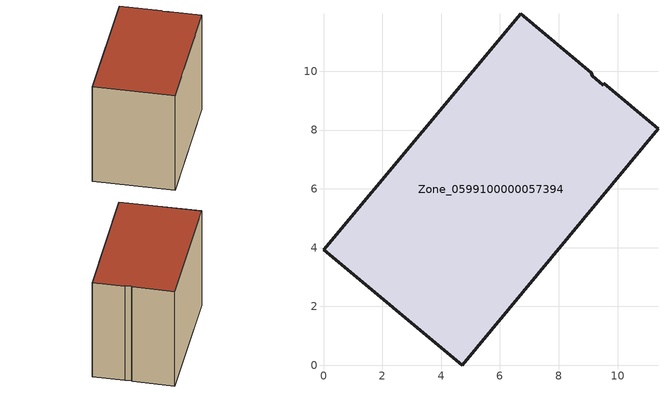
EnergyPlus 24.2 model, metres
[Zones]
Zone_0599100000057394
 floor ground (C_G): 4.71,0 0,3.93 6.7,11.96 9.1,9.95 9.15,9.84 9.51,9.53 9.53,9.59 11.38,8.04 z0
 wall outside (C_F): 11.38,8.04 9.53,9.59 9.51,9.53 9.15,9.84 9.1,9.95 6.7,11.96 0,3.93 4.71,0 11.38,8.04 z0:8.39
 roof outside (C_R): 9.51,9.53 9.15,9.84 9.1,9.95 6.7,11.96 0,3.93 4.71,0 11.38,8.04 9.53,9.59 z8.39
[BUILDING]
Pand.0599100000057394: North Axis=0; Terrain=City; Loads Convergence Tolerance Value=0.04; Temperature Convergence Tolerance Value=0.4; Solar Distribution=FullExterior; Maximum Number of Warmup Days=25; Minimum Number of Warmup Days=1
[Site:Location]
Rotterdam.The.Hague.AP_ZH_NLD Design_Conditions: Latitude=51.96; Longitude=4.45; Time Zone=1; Elevation=-4.5
[SITE:GROUNDTEMPERATURE:BUILDINGSURFACE]
18, 18, 18, 18, 18, 18, 18, 18, 18, 18, 18, 18
[MATERIAL] Thermal Absorptance=0.9; Solar Absorptance=0.7; Visible Absorptance=0.7
Name | Roughness | Thickness | Conductivity | Density | Specific Heat
G.TI.1946-1964 | MediumSmooth | 0.15 | 1 | 540 | 1210
F.TI.1946-1964 | Rough | 0.3 | 0.857143 | 1920 | 840
R.TI.1946-1964 | MediumRough | 0.2 | 0.277778 | 1500 | 1000
[CONSTRUCTION]
C_G: G.TI.1946-1964
C_F: F.TI.1946-1964
C_R: R.TI.1946-1964
[ZONE]
Zone_0599100000057394: Type=1; Multiplier=1; Ceiling Height=Autocalculate; Volume=Autocalculate; Floor Area=autocalculate; Part of Total Floor Area=Yes
[ZONEINFILTRATION:DESIGNFLOWRATE]
Infil_Zone_0599100000057394: Zone or ZoneList or Space or SpaceList=Zone_0599100000057394; Schedule=AlwaysOn; Design Flow Rate Calculation Method=Flow/Area; Flow Rate per Floor Area=0.003; Constant Term Coefficient=1; Temperature Term Coefficient=0; Velocity Term Coefficient=0; Velocity Squared Term Coefficient=0
[HVACTEMPLATE:ZONE:IDEALLOADSAIRSYSTEM]
Zone_0599100000057394: Maximum Heating Supply Air Temperature=50; Minimum Cooling Supply Air Temperature=13; Maximum Heating Supply Air Humidity Ratio=0.0156; Minimum Cooling Supply Air Humidity Ratio=0.0077; Heating Limit=NoLimit; Cooling Limit=NoLimit; Dehumidification Control Type=ConstantSensibleHeatRatio; Cooling Sensible Heat Ratio=0.7; Dehumidification Setpoint=60; Humidification Control Type=None; Humidification Setpoint=30; Outdoor Air Method=None; Outdoor Air Flow Rate per Person=0.00944; Outdoor Air Flow Rate per Zone Floor Area=0; Outdoor Air Flow Rate per Zone=0; Demand Controlled Ventilation Type=None; Outdoor Air Economizer Type=NoEconomizer; Heat Recovery Type=None; Sensible Heat Recovery Effectiveness=0.7; Latent Heat Recovery Effectiveness=0.65
[ZONECONTROL:THERMOSTAT]
ThermostatControl_Zone_0599100000057394: Zone or ZoneList=Zone_0599100000057394; Control Type Schedule=DualSetpointControlType; Control 1=Thermostat_Zone_0599100000057394; Temperature Difference Between Cutout And Setpoint=0
[THERMOSTATSETPOINT:DUALSETPOINT]
Thermostat_Zone_0599100000057394: Heating Setpoint Temperature Schedule=HeatingSetpoint_Zone_0599100000057394; Cooling Setpoint Temperature Schedule=CoolingSetpoint_Zone_0599100000057394
[SCHEDULE:COMPACT]
HeatingSetpoint_Zone_0599100000057394: Through: 12/31, For: AllDays, Until: 24:00, 21
CoolingSetpoint_Zone_0599100000057394: Through: 12/31, For: AllDays, Until: 24:00, 24
DualSetpointControlType: Through: 12/31, For: AllDays, Until: 24:00, 4
AlwaysOn: Through: 12/31, For: AllDays, Until: 24:00, 1
